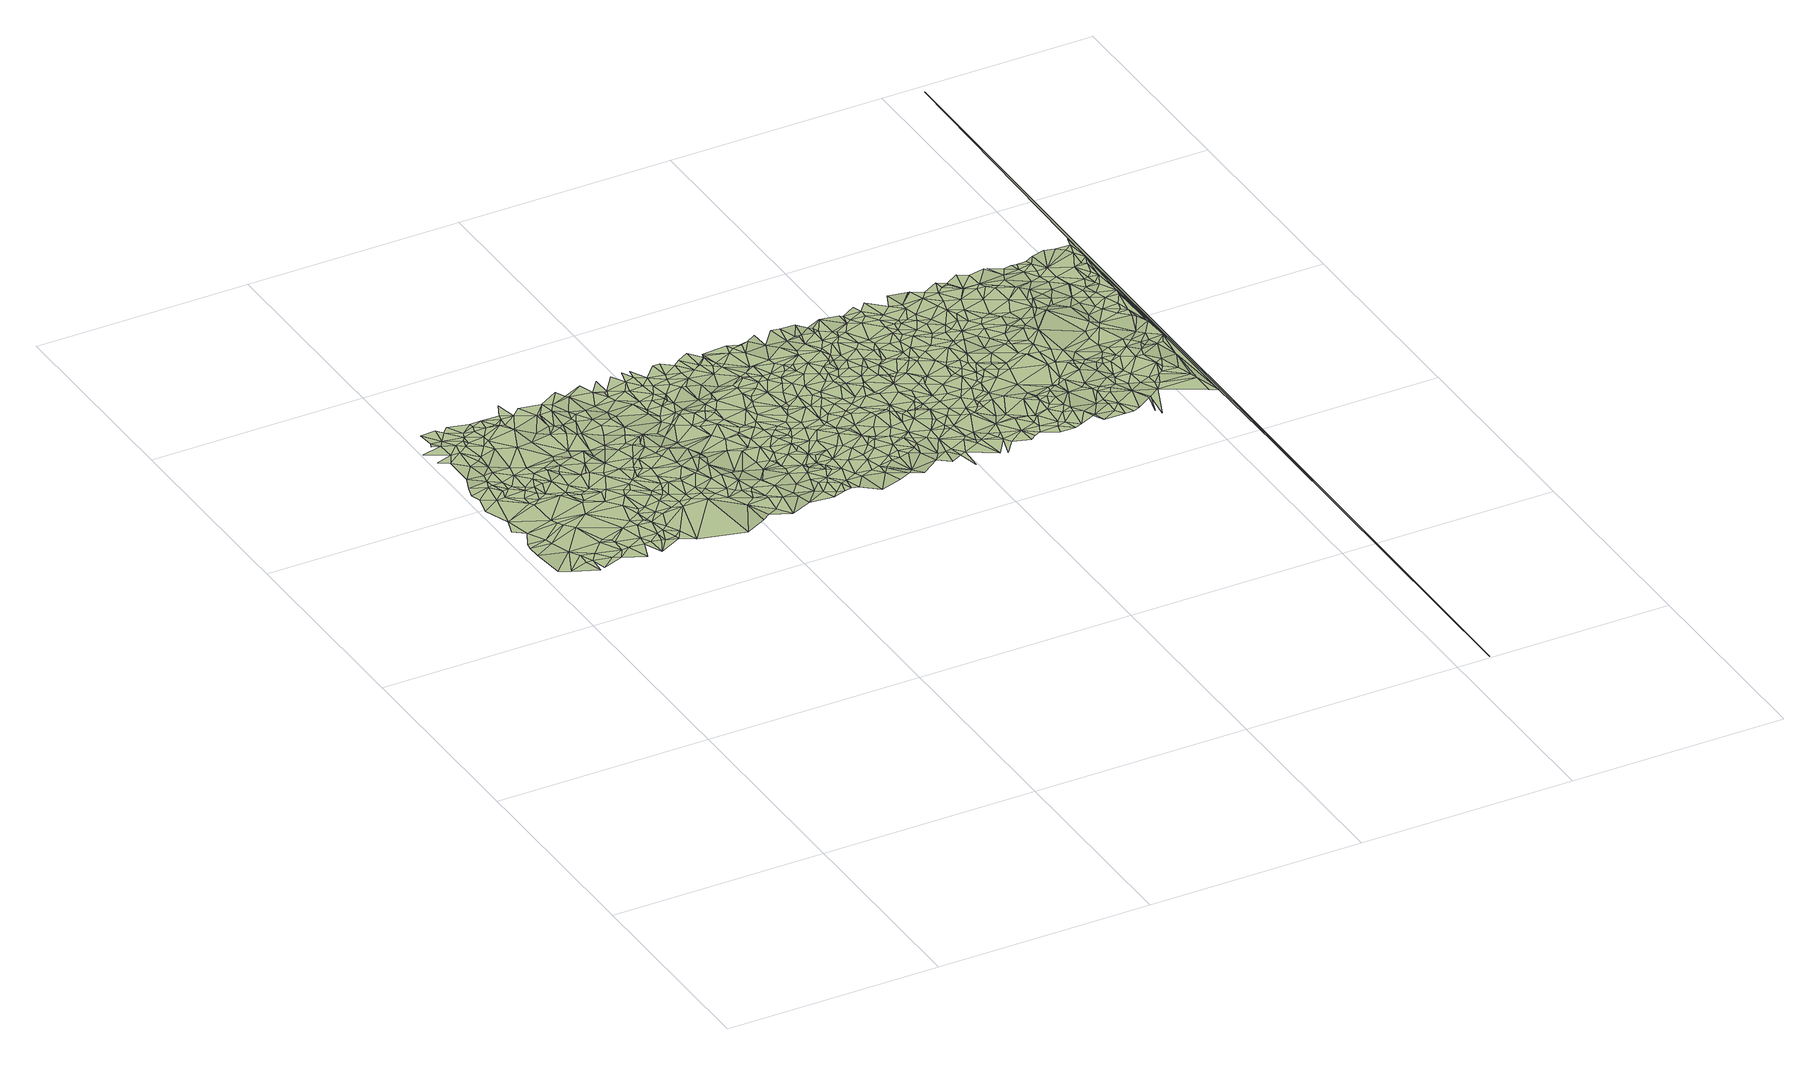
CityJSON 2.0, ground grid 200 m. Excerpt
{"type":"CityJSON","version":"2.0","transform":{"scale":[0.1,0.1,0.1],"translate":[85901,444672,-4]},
"CityObjects":{
"terrain1":{"type":"TINRelief","geometry":[{"type":"CompositeSurface","lod":"2","boundaries":[[[0,1,2]],[[3,2,1]],[[3,4,5]],[[5,6,7]],[[0,8,9]],[[3,1,4]],[[10,7,6]],[[5,4,6]],[[0,9,11]],[[10,12,13]],[[0,11,1]],[[8,14,9]],[[11,9,14]],[[15,16,12]],[[15,17,16]],[[1,11,18]],[[10,19,12]],[[10,6,20]],[[11,14,18]],[[4,21,6]],[[22,14,23]],[[1,24,4]],[[25,26,17]],[[22,18,14]],[[27,26,25]],[[1,18,28]],[[15,12,29]],[[25,17,15]],[[10,20,19]],[[22,23,30]],[[6,21,20]],[[31,12,19]],[[4,24,21]],[[29,12,31]],[[1,28,24]],[[27,32,33]],[[27,25,32]],[[15,34,35]],[[25,15,35]],[[22,36,18]],[[15,29,34]],[[28,18,36]],[[22,30,36]],[[25,35,37]],[[25,37,32]],[[32,38,33]],[[39,33,40]],[[34,41,35]],[[42,43,39]],[[34,29,44]],[[37,35,41]],[[33,38,40]],[[28,45,24]],[[32,37,46]],[[34,44,47]],[[34,47,41]],[[30,48,36]],[[49,50,42]],[[37,41,46]],[[28,36,51]],[[20,52,19]],[[28,53,45]],[[54,29,31]],[[21,52,20]],[[44,29,54]],[[28,51,53]],[[32,55,38]],[[30,56,48]],[[39,40,57]],[[24,52,21]],[[42,39,57]],[[32,46,55]],[[46,41,58]],[[51,36,48]],[[59,31,19]],[[49,60,61]],[[41,47,58]],[[38,62,40]],[[63,44,54]],[[63,47,44]],[[45,64,24]],[[38,55,62]],[[58,47,65]],[[49,66,60]],[[67,60,66]],[[57,40,68]],[[46,58,69]],[[49,42,70]],[[59,54,31]],[[68,40,62]],[[45,53,64]],[[46,69,55]],[[70,42,57]],[[56,71,48]],[[53,51,64]],[[63,54,72]],[[51,48,73]],[[69,58,65]],[[19,52,74]],[[75,65,47]],[[49,70,66]],[[75,47,63]],[[64,52,24]],[[59,19,74]],[[67,66,76]],[[57,68,77]],[[72,54,59]],[[75,63,72]],[[68,62,77]],[[55,78,62]],[[48,71,73]],[[79,70,57]],[[55,69,78]],[[79,57,77]],[[64,51,73]],[[80,65,75]],[[80,69,65]],[[70,81,66]],[[75,72,82]],[[66,83,76]],[[79,81,70]],[[84,85,71]],[[86,77,62]],[[66,87,83]],[[73,71,85]],[[72,59,88]],[[80,75,82]],[[81,87,66]],[[79,77,89]],[[86,62,78]],[[82,72,90]],[[79,91,81]],[[80,92,69]],[[93,78,69]],[[64,94,52]],[[72,88,90]],[[59,74,95]],[[59,95,88]],[[84,96,85]],[[79,89,91]],[[93,69,92]],[[81,91,87]],[[97,64,73]],[[80,82,90]],[[73,85,98]],[[89,77,86]],[[95,74,99]],[[52,100,74]],[[83,87,101]],[[102,83,101]],[[80,90,92]],[[84,103,96]],[[88,95,104]],[[104,95,99]],[[97,94,64]],[[85,96,98]],[[97,73,98]],[[105,87,91]],[[105,91,89]],[[94,106,52]],[[107,90,88]],[[99,74,100]],[[84,108,103]],[[88,104,109]],[[110,101,87]],[[98,96,103]],[[92,90,111]],[[93,92,112]],[[52,106,100]],[[113,78,93]],[[114,89,86]],[[107,88,109]],[[86,78,113]],[[102,101,115]],[[105,110,87]],[[114,105,89]],[[97,116,94]],[[104,99,117]],[[92,111,112]],[[107,118,90]],[[119,98,103]],[[97,98,120]],[[111,90,118]],[[110,121,101]],[[117,99,100]],[[108,122,103]],[[122,119,103]],[[97,120,116]],[[107,109,123]],[[114,86,113]],[[104,117,109]],[[94,116,124]],[[115,101,121]],[[120,98,119]],[[94,124,106]],[[93,112,125]],[[105,126,110]],[[127,111,118]],[[120,128,116]],[[123,109,117]],[[128,124,116]],[[112,111,129]],[[107,130,118]],[[110,126,121]],[[107,123,130]],[[108,131,122]],[[120,119,132]],[[122,131,119]],[[113,93,133]],[[127,129,111]],[[114,134,105]],[[117,100,135]],[[132,119,131]],[[106,124,136]],[[93,125,133]],[[100,106,137]],[[127,118,130]],[[138,115,121]],[[108,139,131]],[[123,117,135]],[[140,128,120]],[[112,129,125]],[[140,124,128]],[[138,121,126]],[[135,100,137]],[[105,134,126]],[[114,113,141]],[[127,130,129]],[[142,120,132]],[[143,136,124]],[[106,136,137]],[[140,143,124]],[[130,123,144]],[[140,120,142]],[[114,141,134]],[[138,126,145]],[[143,137,136]],[[123,135,146]],[[147,113,133]],[[134,145,126]],[[125,129,148]],[[129,130,149]],[[135,137,150]],[[123,146,144]],[[141,113,147]],[[130,144,151]],[[125,148,133]],[[152,132,131]],[[130,151,149]],[[139,152,131]],[[138,145,153]],[[148,129,149]],[[140,154,143]],[[155,150,137]],[[143,156,137]],[[152,142,132]],[[157,140,142]],[[151,144,149]],[[134,153,145]],[[158,135,150]],[[141,159,134]],[[147,133,160]],[[158,146,135]],[[159,153,134]],[[138,153,161]],[[148,160,133]],[[156,155,137]],[[162,144,146]],[[157,154,140]],[[154,156,143]],[[141,147,163]],[[158,150,155]],[[148,149,164]],[[141,165,159]],[[166,149,144]],[[152,157,142]],[[159,165,153]],[[166,144,162]],[[148,164,160]],[[147,160,167]],[[147,167,163]],[[158,155,168]],[[168,155,156]],[[164,149,169]],[[161,153,165]],[[158,170,146]],[[171,162,146]],[[169,149,166]],[[172,156,154]],[[157,173,154]],[[171,146,170]],[[158,168,170]],[[172,168,156]],[[174,164,169]],[[161,165,175]],[[139,176,152]],[[152,173,157]],[[141,163,177]],[[171,166,162]],[[178,160,164]],[[179,172,154]],[[174,169,166]],[[179,154,173]],[[141,177,165]],[[178,164,174]],[[180,176,139]],[[172,181,168]],[[182,167,160]],[[163,167,183]],[[170,168,184]],[[179,181,172]],[[185,171,170]],[[152,186,173]],[[185,170,187]],[[181,184,168]],[[188,160,178]],[[187,170,184]],[[163,183,177]],[[189,174,166]],[[188,182,160]],[[179,173,190]],[[191,183,167]],[[178,174,189]],[[192,165,177]],[[193,167,182]],[[191,167,193]],[[194,171,185]],[[179,195,181]],[[196,166,171]],[[173,186,190]],[[197,185,187]],[[176,186,152]],[[187,184,198]],[[181,195,184]],[[179,190,195]],[[191,199,183]],[[183,199,177]],[[194,196,171]],[[194,185,197]],[[200,189,166]],[[201,193,182]],[[202,178,189]],[[188,178,203]],[[197,187,204]],[[191,193,201]],[[187,198,204]],[[203,178,202]],[[201,182,188]],[[198,184,195]],[[200,166,196]],[[192,177,205]],[[206,190,186]],[[207,199,191]],[[208,194,197]],[[199,205,177]],[[190,209,195]],[[207,191,201]],[[176,206,186]],[[202,189,200]],[[208,196,194]],[[198,195,210]],[[208,197,204]],[[201,188,211]],[[212,190,206]],[[211,188,203]],[[212,209,190]],[[180,213,176]],[[207,205,199]],[[209,210,195]],[[203,202,214]],[[215,207,201]],[[215,201,211]],[[202,200,216]],[[217,206,176]],[[218,213,180]],[[219,204,198]],[[212,206,220]],[[200,196,221]],[[219,198,210]],[[217,220,206]],[[207,222,205]],[[223,211,203]],[[224,208,204]],[[208,225,196]],[[226,203,214]],[[227,217,176]],[[202,228,214]],[[215,229,207]],[[230,215,211]],[[200,221,216]],[[212,231,209]],[[202,216,228]],[[207,229,222]],[[231,210,209]],[[223,203,226]],[[227,176,213]],[[221,196,225]],[[230,229,215]],[[230,211,223]],[[232,212,220]],[[224,204,233]],[[208,234,225]],[[233,204,219]],[[224,234,208]],[[217,235,220]],[[236,205,222]],[[218,237,213]],[[227,235,217]],[[219,210,231]],[[232,231,212]],[[238,229,230]],[[221,225,239]],[[226,214,240]],[[216,221,241]],[[238,230,223]],[[229,242,222]],[[232,220,235]],[[214,228,240]],[[216,241,228]],[[227,213,243]],[[241,221,239]],[[223,226,244]],[[227,245,235]],[[246,213,237]],[[219,231,247]],[[248,225,234]],[[249,236,222]],[[227,250,245]],[[238,242,229]],[[251,239,225]],[[232,247,231]],[[252,234,224]],[[227,243,250]],[[249,222,242]],[[252,224,233]],[[226,240,244]],[[251,241,239]],[[253,233,219]],[[251,228,241]],[[251,225,248]],[[252,248,234]],[[238,223,254]],[[251,240,228]],[[253,219,247]],[[232,235,255]],[[246,237,256]],[[213,257,243]],[[246,257,213]],[[223,244,254]],[[232,258,247]],[[245,259,235]],[[238,260,242]],[[261,250,243]],[[245,250,259]],[[255,235,259]],[[244,240,262]],[[232,255,258]],[[263,252,233]],[[238,254,260]],[[253,247,264]],[[263,233,253]],[[261,243,265]],[[264,247,258]],[[261,266,250]],[[254,244,262]],[[266,259,250]],[[267,248,252]],[[268,251,248]],[[243,257,265]],[[249,242,269]],[[246,256,270]],[[261,265,266]],[[255,259,271]],[[255,271,258]],[[246,270,257]],[[272,252,263]],[[260,273,242]],[[268,248,267]],[[272,267,252]],[[251,274,240]],[[253,264,275]],[[268,276,251]],[[264,258,277]],[[263,253,275]],[[265,257,270]],[[262,240,278]],[[266,279,259]],[[258,271,280]],[[281,260,254]],[[275,264,277]],[[242,273,269]],[[266,265,282]],[[271,259,283]],[[276,274,251]],[[284,254,262]],[[263,275,285]],[[275,277,285]],[[286,270,256]],[[282,265,270]],[[287,273,260]],[[259,279,283]],[[271,283,280]],[[281,287,260]],[[266,282,279]],[[274,278,240]],[[277,258,288]],[[289,286,256]],[[288,258,280]],[[290,276,268]],[[268,267,291]],[[281,254,284]],[[284,262,278]],[[272,263,292]],[[285,277,288]],[[272,292,267]],[[293,282,270]],[[282,294,279]],[[287,295,273]],[[293,270,286]],[[263,285,292]],[[290,274,276]],[[296,273,295]],[[290,268,291]],[[287,296,295]],[[297,283,279]],[[297,279,294]],[[298,280,283]],[[299,273,296]],[[300,287,281]],[[274,301,278]],[[302,291,267]],[[284,278,303]],[[281,284,304]],[[305,282,293]],[[300,296,287]],[[303,278,301]],[[306,294,282]],[[288,280,298]],[[289,307,286]],[[307,293,286]],[[297,308,283]],[[302,267,292]],[[309,285,288]],[[284,303,304]],[[300,281,304]],[[290,310,274]],[[298,283,308]],[[306,297,294]],[[309,292,285]],[[274,310,301]],[[290,291,311]],[[305,306,282]],[[303,301,312]],[[305,293,307]],[[304,303,313]],[[289,314,307]],[[300,315,296]],[[300,304,316]],[[317,314,289]],[[302,311,291]],[[290,311,310]],[[303,312,313]],[[312,301,310]],[[297,318,308]],[[319,296,315]],[[320,288,298]],[[302,292,321]],[[306,322,297]],[[320,309,288]],[[300,316,315]],[[316,304,323]],[[324,305,307]],[[322,325,297]],[[326,318,297]],[[304,313,323]],[[326,297,325]],[[327,298,308]],[[302,321,328]],[[329,307,314]],[[330,306,305]],[[302,331,311]],[[332,321,292]],[[327,308,318]],[[333,313,312]],[[332,292,309]],[[311,334,310]],[[335,314,317]],[[312,310,336]],[[324,307,329]],[[316,337,315]],[[324,330,305]],[[338,318,326]],[[327,320,298]],[[338,326,325]],[[316,323,337]],[[302,328,331]],[[323,313,333]],[[333,312,339]],[[340,309,320]],[[339,312,336]],[[336,310,334]],[[311,331,334]],[[306,341,322]],[[332,328,321]],[[342,329,314]],[[335,342,314]],[[343,335,317]],[[338,344,318]],[[322,341,325]],[[332,309,345]],[[345,309,340]],[[330,341,306]],[[337,346,315]],[[327,318,344]],[[338,325,347]],[[315,346,348]],[[323,333,349]],[[350,324,329]],[[333,339,349]],[[339,336,349]],[[351,320,327]],[[340,320,351]],[[323,352,337]],[[331,353,334]],[[350,330,324]],[[323,349,352]],[[354,331,328]],[[350,329,342]],[[338,347,344]],[[341,347,325]],[[335,355,342]],[[356,328,332]],[[343,355,335]],[[345,340,351]],[[327,344,357]],[[354,353,331]],[[337,358,346]],[[359,336,334]],[[360,341,330]],[[352,358,337]],[[332,345,361]],[[362,354,328]],[[363,334,353]],[[350,342,355]],[[362,328,356]],[[356,332,361]],[[364,346,358]],[[343,365,355]],[[366,349,336]],[[360,367,341]],[[368,330,350]],[[368,360,330]],[[352,349,369]],[[370,351,327]],[[370,327,357]],[[354,363,353]],[[371,345,351]],[[350,355,372]],[[359,334,363]],[[360,373,367]],[[374,357,344]],[[365,372,355]],[[362,375,354]],[[371,361,345]],[[374,344,347]],[[356,361,376]],[[352,377,358]],[[362,356,375]],[[378,341,367]],[[378,347,341]],[[366,336,359]],[[375,363,354]],[[365,379,372]],[[368,380,360]],[[380,373,360]],[[366,369,349]],[[368,350,381]],[[352,369,377]],[[371,376,361]],[[382,351,370]],[[383,350,372]],[[371,351,382]],[[378,367,373]],[[384,370,357]],[[378,385,347]],[[381,350,383]],[[385,374,347]],[[384,357,374]],[[368,386,380]],[[380,386,373]],[[368,381,386]],[[377,387,358]],[[388,363,375]],[[389,375,356]],[[389,356,376]],[[379,390,372]],[[359,363,391]],[[358,387,392]],[[371,393,376]],[[366,359,394]],[[378,373,395]],[[381,383,386]],[[378,396,385]],[[396,374,385]],[[386,397,373]],[[383,372,398]],[[388,391,363]],[[371,382,393]],[[373,399,395]],[[400,382,370]],[[401,377,369]],[[398,372,390]],[[401,369,366]],[[402,370,384]],[[379,403,390]],[[404,359,391]],[[384,374,405]],[[389,388,375]],[[397,399,373]],[[383,397,386]],[[389,376,393]],[[406,394,359]],[[401,366,394]],[[400,370,402]],[[407,387,377]],[[402,384,405]],[[404,391,388]],[[378,395,408]],[[378,409,396]],[[410,393,382]],[[406,359,404]],[[396,409,374]],[[410,382,400]],[[411,392,387]],[[395,399,408]],[[401,407,377]],[[405,374,409]],[[383,398,412]],[[401,394,406]],[[383,412,397]],[[413,389,393]],[[397,408,399]],[[398,390,414]],[[400,402,415]],[[411,387,416]],[[402,405,415]],[[378,408,417]],[[378,417,409]],[[407,416,387]],[[410,400,415]],[[403,418,390]],[[419,393,410]],[[413,393,419]],[[420,388,389]],[[404,388,421]],[[406,404,422]],[[423,389,413]],[[397,424,408]],[[425,405,409]],[[398,426,412]],[[427,407,401]],[[415,405,425]],[[418,414,390]],[[419,410,415]],[[398,414,426]],[[428,389,423]],[[429,418,403]],[[397,412,430]],[[427,416,407]],[[431,401,406]],[[408,424,417]],[[420,421,388]],[[432,422,404]],[[428,420,389]],[[397,433,424]],[[417,434,409]],[[413,419,435]],[[431,406,422]],[[423,413,436]],[[432,404,421]],[[431,427,401]],[[419,415,437]],[[427,438,416]],[[397,430,433]],[[425,409,434]],[[439,414,418]],[[415,425,437]],[[426,440,412]],[[426,414,439]],[[440,430,412]],[[413,435,436]],[[428,441,420]],[[428,423,436]],[[419,437,435]],[[439,418,442]],[[427,443,438]],[[417,424,444]],[[429,445,418]],[[417,444,434]],[[431,446,427]],[[439,442,447]],[[427,446,443]],[[445,442,418]],[[433,444,424]],[[428,448,441]],[[441,449,420]],[[432,450,422]],[[420,449,421]],[[438,443,451]],[[425,434,452]],[[431,422,450]],[[426,439,453]],[[436,435,454]],[[437,425,455]],[[428,436,448]],[[439,447,456]],[[426,457,440]],[[432,421,458]],[[431,459,446]],[[460,447,442]],[[440,461,430]],[[446,462,443]],[[435,437,463]],[[441,448,449]],[[436,454,464]],[[425,452,455]],[[465,433,430]],[[460,442,445]],[[466,434,444]],[[439,456,453]],[[462,451,443]],[[435,463,454]],[[467,459,431]],[[452,434,466]],[[460,456,447]],[[459,462,446]],[[436,464,468]],[[432,458,450]],[[426,453,457]],[[421,449,469]],[[436,468,448]],[[467,431,450]],[[440,457,461]],[[465,444,433]],[[458,421,469]],[[437,455,463]],[[454,463,464]],[[465,430,461]],[[470,462,459]],[[460,445,471]],[[467,470,459]],[[472,452,466]],[[448,469,449]],[[472,455,452]],[[473,466,444]],[[470,474,462]],[[460,475,456]],[[448,468,476]],[[453,456,475]],[[450,458,477]],[[478,462,474]],[[467,479,470]],[[480,468,464]],[[467,450,481]],[[465,473,444]],[[458,469,477]],[[457,482,461]],[[450,477,481]],[[473,483,466]],[[484,455,472]],[[480,464,463]],[[448,485,469]],[[486,463,455]],[[457,453,487]],[[465,461,488]],[[476,468,480]],[[489,453,475]],[[472,466,490]],[[461,482,488]],[[465,483,473]],[[460,491,475]],[[467,492,479]],[[466,483,493]],[[448,476,494]],[[470,495,474]],[[477,469,496]],[[478,474,495]],[[497,486,455]],[[467,481,492]],[[470,479,495]],[[481,477,496]],[[457,487,482]],[[497,455,484]],[[460,471,498]],[[448,494,485]],[[480,463,486]],[[489,487,453]],[[465,493,483]],[[484,472,490]],[[496,469,485]],[[465,488,499]],[[490,466,493]],[[489,475,491]],[[499,488,482]],[[460,500,491]],[[481,496,501]],[[479,492,495]],[[476,480,502]],[[481,501,492]],[[503,480,486]],[[465,499,504]],[[465,504,493]],[[505,496,485]],[[476,502,494]],[[460,498,500]],[[499,482,506]],[[478,495,507]],[[487,506,482]],[[497,508,486]],[[494,509,485]],[[497,484,510]],[[489,511,487]],[[489,491,511]],[[484,490,512]],[[501,496,505]],[[505,485,509]],[[490,493,513]],[[503,486,508]],[[514,480,503]],[[484,512,510]],[[514,502,480]],[[502,509,494]],[[511,491,500]],[[487,515,506]],[[497,510,508]],[[495,492,516]],[[490,513,512]],[[487,511,517]],[[499,506,518]],[[487,517,515]],[[499,518,504]],[[519,492,501]],[[507,495,520]],[[521,501,505]],[[504,522,493]],[[523,505,509]],[[495,516,520]],[[513,493,524]],[[503,508,525]],[[511,500,526]],[[514,503,525]],[[500,498,527]],[[519,516,492]],[[511,526,517]],[[502,528,509]],[[512,513,529]],[[508,510,530]],[[500,527,526]],[[510,512,531]],[[506,515,532]],[[507,520,533]],[[519,501,521]],[[524,493,522]],[[514,528,502]],[[525,508,530]],[[534,505,523]],[[516,535,520]],[[517,526,536]],[[521,505,534]],[[517,532,515]],[[523,509,537]],[[518,506,532]],[[518,522,504]],[[538,539,498]],[[527,498,539]],[[530,510,531]],[[531,512,529]],[[533,520,535]],[[513,524,529]],[[517,536,532]],[[537,509,528]],[[514,525,540]],[[526,527,541]],[[526,541,536]],[[516,542,535]],[[534,523,543]],[[523,537,543]],[[544,539,538]],[[541,532,536]],[[542,533,535]],[[525,530,545]],[[519,546,516]],[[518,532,547]],[[514,548,528]],[[530,531,549]],[[550,527,539]],[[518,551,522]],[[534,543,552]],[[514,540,548]],[[543,537,552]],[[529,524,553]],[[516,546,542]],[[550,541,527]],[[524,522,553]],[[554,531,529]],[[540,525,555]],[[544,556,539]],[[519,521,557]],[[525,545,555]],[[518,547,551]],[[545,530,549]],[[521,534,557]],[[550,539,556]],[[558,537,528]],[[559,532,541]],[[549,531,554]],[[560,561,544]],[[544,561,556]],[[553,522,551]],[[558,552,537]],[[562,547,532]],[[534,552,557]],[[519,563,546]],[[529,553,564]],[[558,528,548]],[[550,559,541]],[[554,529,564]],[[559,562,532]],[[542,546,565]],[[547,566,551]],[[519,557,563]],[[545,549,567]],[[540,555,568]],[[540,568,548]],[[547,569,566]],[[555,545,567]],[[570,550,556]],[[562,569,547]],[[570,556,561]],[[564,553,551]],[[557,552,558]],[[564,551,566]],[[549,554,571]],[[555,567,572]],[[555,572,568]],[[558,548,573]],[[567,549,571]],[[548,568,573]],[[550,574,559]],[[575,566,569]],[[564,566,575]],[[562,575,569]],[[554,564,576]],[[563,577,546]],[[578,563,557]],[[559,579,562]],[[580,574,550]],[[554,581,571]],[[572,582,568]],[[570,561,583]],[[554,576,581]],[[584,550,570]],[[568,582,573]],[[584,580,550]],[[562,585,575]],[[559,574,586]],[[567,571,587]],[[588,583,561]],[[558,573,589]],[[572,567,590]],[[578,577,563]],[[557,558,591]],[[559,592,579]],[[546,577,593]],[[559,586,592]],[[582,594,573]],[[595,564,575]],[[596,571,581]],[[567,587,590]],[[585,597,575]],[[578,557,591]],[[572,598,582]],[[580,586,574]],[[576,564,599]],[[596,587,571]],[[589,573,594]],[[600,570,583]],[[601,585,562]],[[601,562,579]],[[584,570,600]],[[558,589,591]],[[572,590,598]],[[595,575,597]],[[578,602,577]],[[582,603,594]],[[585,604,597]],[[605,586,580]],[[584,605,580]],[[590,587,596]],[[600,583,606]],[[588,606,583]],[[599,564,595]],[[607,581,576]],[[589,594,603]],[[592,601,579]],[[578,591,602]],[[584,600,608]],[[596,581,607]],[[601,604,585]],[[593,577,609]],[[610,592,586]],[[584,608,605]],[[611,597,604]],[[608,600,606]],[[605,610,586]],[[582,612,603]],[[582,598,612]],[[595,597,611]],[[589,603,613]],[[602,614,577]],[[577,615,609]],[[591,589,613]],[[610,601,592]],[[607,576,599]],[[614,615,577]],[[616,590,596]],[[601,611,604]],[[588,617,606]],[[602,591,618]],[[590,619,598]],[[608,606,620]],[[591,613,618]],[[621,599,595]],[[622,613,603]],[[621,595,611]],[[602,623,614]],[[616,596,607]],[[622,603,612]],[[619,612,598]],[[614,623,615]],[[605,624,610]],[[620,606,625]],[[602,618,626]],[[627,619,590]],[[627,590,616]],[[628,599,621]],[[610,629,601]],[[605,608,630]],[[601,631,611]],[[617,625,606]],[[628,607,599]],[[609,615,632]],[[633,618,613]],[[602,634,623]],[[635,617,636]],[[633,613,622]],[[637,621,611]],[[615,623,632]],[[602,626,634]],[[629,631,601]],[[605,630,624]],[[610,624,629]],[[616,607,638]],[[619,639,612]],[[640,608,620]],[[626,618,633]],[[628,621,637]],[[641,620,625]],[[637,611,631]],[[627,639,619]],[[642,622,612]],[[616,638,643]],[[644,638,607]],[[641,625,617]],[[627,616,645]],[[646,607,628]],[[623,647,632]],[[648,633,622]],[[623,634,647]],[[645,616,643]],[[643,638,644]],[[640,630,608]],[[642,612,639]],[[627,645,639]],[[640,620,641]],[[629,624,649]],[[646,628,637]],[[650,644,607]],[[648,622,642]],[[626,651,634]],[[652,643,644]],[[635,653,617]],[[649,624,630]],[[654,626,633]],[[652,645,643]],[[650,607,646]],[[634,655,647]],[[653,641,617]],[[656,631,629]],[[651,655,634]],[[637,631,657]],[[654,633,648]],[[658,651,626]],[[659,639,645]],[[652,644,650]],[[646,637,660]],[[640,661,630]],[[661,649,630]],[[656,629,649]],[[654,658,626]],[[640,641,653]],[[662,653,635]],[[642,639,663]],[[648,642,664]],[[656,657,631]],[[665,647,655]],[[659,663,639]],[[666,659,645]],[[667,645,652]],[[654,648,664]],[[651,665,655]],[[668,649,661]],[[637,669,660]],[[640,670,661]],[[671,646,660]],[[650,646,671]],[[637,657,669]],[[658,665,651]],[[664,642,663]],[[667,666,645]],[[654,672,658]],[[668,661,673]],[[652,650,674]],[[670,673,661]],[[662,675,653]],[[671,660,676]],[[677,656,649]],[[668,677,649]],[[650,671,676]],[[654,664,678]],[[654,678,672]],[[679,640,653]],[[666,680,659]],[[681,670,640]],[[659,680,663]],[[676,660,669]],[[667,652,674]],[[656,682,657]],[[683,681,640]],[[683,640,679]],[[684,664,663]],[[675,685,653]],[[686,668,673]],[[669,657,682]],[[687,658,672]],[[686,677,668]],[[688,678,664]],[[689,650,676]],[[687,665,658]],[[684,663,680]],[[688,664,684]],[[687,672,678]],[[667,690,666]],[[666,690,680]],[[674,650,689]],[[670,691,673]],[[685,692,653]],[[677,693,656]],[[679,653,694]],[[681,691,670]],[[695,676,669]],[[691,686,673]],[[656,693,682]],[[667,674,696]],[[653,692,694]],[[684,680,697]],[[686,698,677]],[[667,696,690]],[[683,699,681]],[[687,700,665]],[[683,679,699]],[[701,678,688]],[[702,669,682]],[[680,690,697]],[[674,689,696]],[[701,687,678]],[[703,693,677]],[[679,694,699]],[[691,698,686]],[[704,689,676]],[[702,695,669]],[[703,677,698]],[[705,676,695]],[[706,696,689]],[[685,707,692]],[[688,684,708]],[[702,682,693]],[[687,709,700]],[[681,710,691]],[[687,711,709]],[[712,694,692]],[[713,707,685]],[[714,690,696]],[[704,676,705]],[[684,697,708]],[[701,711,687]],[[690,715,697]],[[699,694,712]],[[706,714,696]],[[706,689,704]],[[681,699,716]],[[703,717,693]],[[701,688,718]],[[719,695,702]],[[691,710,698]],[[714,715,690]],[[702,693,720]],[[719,705,695]],[[721,699,712]],[[703,698,717]],[[712,692,722]],[[707,722,692]],[[681,716,710]],[[720,693,717]],[[718,688,708]],[[708,697,715]],[[711,723,709]],[[724,714,706]],[[724,706,704]],[[701,725,711]],[[721,716,699]],[[726,719,702]],[[713,727,707]],[[726,705,719]],[[704,705,728]],[[721,712,729]],[[702,720,730]],[[711,725,723]],[[707,731,722]],[[714,732,715]],[[709,723,733]],[[734,708,715]],[[720,717,735]],[[736,717,698]],[[726,702,730]],[[701,718,737]],[[729,712,722]],[[701,737,725]],[[707,727,731]],[[724,738,714]],[[698,710,739]],[[728,705,740]],[[726,740,705]],[[734,715,732]],[[741,718,708]],[[730,720,735]],[[741,708,734]],[[721,742,716]],[[743,704,728]],[[743,724,704]],[[738,732,714]],[[721,729,742]],[[736,735,717]],[[710,716,744]],[[745,722,731]],[[727,746,731]],[[726,730,747]],[[748,718,741]],[[748,737,718]],[[736,698,739]],[[729,722,745]],[[749,723,725]],[[726,747,740]],[[749,725,737]],[[730,735,750]],[[743,728,740]],[[743,738,724]],[[751,741,734]],[[710,744,739]],[[751,734,732]],[[742,752,716]],[[750,735,736]],[[748,741,753]],[[716,752,744]],[[729,754,742]],[[747,730,755]],[[756,737,748]],[[731,746,757]],[[749,758,723]],[[730,750,755]],[[738,759,732]],[[745,731,757]],[[756,749,737]],[[751,753,741]],[[747,760,740]],[[742,761,752]],[[729,745,762]],[[729,762,754]],[[756,748,753]],[[744,752,761]],[[754,763,742]],[[743,740,760]],[[750,736,764]],[[747,755,760]],[[751,732,765]],[[759,765,732]],[[742,763,761]],[[743,766,738]],[[755,750,767]],[[738,766,759]],[[768,756,753]],[[745,757,769]],[[749,770,758]],[[746,771,757]],[[736,739,772]],[[745,769,762]],[[767,750,764]],[[754,773,763]],[[774,753,751]],[[754,762,773]],[[744,761,775]],[[744,775,739]],[[743,760,776]],[[736,772,764]],[[777,771,746]],[[755,767,778]],[[763,779,761]],[[780,749,756]],[[768,753,774]],[[743,776,766]],[[769,757,771]],[[751,765,781]],[[759,782,765]],[[755,783,760]],[[774,751,781]],[[768,780,756]],[[763,773,779]],[[780,770,749]],[[761,779,775]],[[759,766,782]],[[755,778,783]],[[767,764,784]],[[785,776,760]],[[777,786,771]],[[778,767,784]],[[787,762,769]],[[784,764,772]],[[739,775,788]],[[768,774,789]],[[777,790,786]],[[785,766,776]],[[787,773,762]],[[768,789,780]],[[781,765,791]],[[792,769,771]],[[787,779,773]],[[791,765,782]],[[785,760,793]],[[778,784,783]],[[774,781,794]],[[793,760,783]],[[780,795,770]],[[775,779,796]],[[792,771,786]],[[789,774,794]],[[797,770,795]],[[766,798,782]],[[772,739,799]],[[800,786,790]],[[785,798,766]],[[787,769,792]],[[787,796,779]],[[788,775,796]],[[781,791,794]],[[739,788,799]],[[791,782,801]],[[801,782,798]],[[802,788,796]],[[787,802,796]],[[784,772,803]],[[785,793,804]],[[805,792,786]],[[783,784,806]],[[800,805,786]],[[807,800,790]],[[785,804,798]],[[789,808,780]],[[809,788,802]],[[780,808,795]],[[789,794,810]],[[793,783,811]],[[797,795,812]],[[787,813,802]],[[791,801,814]],[[814,801,798]],[[794,791,815]],[[804,793,816]],[[817,787,792]],[[809,802,813]],[[784,803,806]],[[772,799,803]],[[787,818,813]],[[783,806,811]],[[809,799,788]],[[819,792,805]],[[793,811,816]],[[789,810,808]],[[795,820,812]],[[817,818,787]],[[791,814,815]],[[795,808,820]],[[804,821,798]],[[807,822,800]],[[800,822,805]],[[823,792,819]],[[810,794,815]],[[814,798,824]],[[819,805,822]],[[823,817,792]],[[804,816,821]],[[807,825,822]],[[818,826,813]],[[798,827,824]],[[806,828,811]],[[806,803,829]],[[816,811,830]],[[798,821,827]],[[817,826,818]],[[815,814,831]],[[832,809,813]],[[833,819,822]],[[829,803,799]],[[831,814,824]],[[833,823,819]],[[809,834,799]],[[830,811,828]],[[825,835,822]],[[823,836,817]],[[820,808,837]],[[838,816,830]],[[836,826,817]],[[838,821,816]],[[832,813,826]],[[810,839,808]],[[810,815,839]],[[829,799,840]],[[841,806,829]],[[841,828,806]],[[842,834,809]],[[815,831,843]],[[831,824,843]],[[840,799,834]],[[823,844,836]],[[833,844,823]],[[830,828,845]],[[832,842,809]],[[824,827,846]],[[808,847,837]],[[839,847,808]],[[841,829,840]],[[833,822,848]],[[835,848,822]],[[824,846,843]],[[836,849,826]],[[850,827,821]],[[839,815,851]],[[841,845,828]],[[838,850,821]],[[815,843,851]],[[836,844,852]],[[853,840,834]],[[854,838,830]],[[832,826,855]],[[833,848,844]],[[856,834,842]],[[854,830,845]],[[853,841,840]],[[849,855,826]],[[839,851,847]],[[836,852,849]],[[832,857,842]],[[858,846,827]],[[837,847,859]],[[843,846,860]],[[844,848,852]],[[861,850,838]],[[835,862,848]],[[857,856,842]],[[853,834,863]],[[832,864,857]],[[850,858,827]],[[863,834,856]],[[861,838,854]],[[832,855,864]],[[857,864,856]],[[865,845,841]],[[860,846,858]],[[847,866,859]],[[867,868,862]],[[852,869,849]],[[865,841,853]],[[852,848,870]],[[851,843,871]],[[871,843,860]],[[847,851,872]],[[849,873,855]],[[865,854,845]],[[848,862,868]],[[852,870,869]],[[856,864,874]],[[847,872,866]],[[849,869,873]],[[865,853,863]],[[855,875,864]],[[863,856,876]],[[877,850,861]],[[878,861,854]],[[879,859,866]],[[880,881,868]],[[876,856,874]],[[864,875,874]],[[877,858,850]],[[848,882,870]],[[883,860,858]],[[879,866,884]],[[855,873,885]],[[848,868,881]],[[878,854,865]],[[872,884,866]],[[855,885,875]],[[878,877,861]],[[886,872,851]],[[869,870,887]],[[869,888,873]],[[872,879,884]],[[848,881,882]],[[889,851,871]],[[886,851,889]],[[877,883,858]],[[875,890,874]],[[882,887,870]],[[885,873,891]],[[869,887,888]],[[892,871,860]],[[885,890,875]],[[892,860,883]],[[876,874,893]],[[873,888,891]],[[878,865,894]],[[895,879,872]],[[863,876,896]],[[878,894,877]],[[885,891,890]],[[865,863,897]],[[874,890,893]],[[882,881,898]],[[886,899,872]],[[900,887,882]],[[900,882,898]],[[886,889,899]],[[901,889,871]],[[877,902,883]],[[898,881,903]],[[891,888,904]],[[876,893,905]],[[891,906,890]],[[895,872,907]],[[865,908,894]],[[899,907,872]],[[909,871,892]],[[877,894,902]],[[906,893,890]],[[909,901,871]],[[863,896,897]],[[887,910,888]],[[876,905,896]],[[892,883,902]],[[901,899,889]],[[891,904,906]],[[900,898,911]],[[911,898,903]],[[865,897,908]],[[910,904,888]],[[900,912,887]],[[906,913,893]],[[905,893,913]],[[914,899,901]],[[894,915,902]],[[903,881,916]],[[894,908,915]],[[909,914,901]],[[892,902,917]],[[887,912,910]],[[900,911,912]],[[909,892,918]],[[904,919,906]],[[920,907,899]],[[919,913,906]],[[911,903,921]],[[914,922,899]],[[923,892,917]],[[924,902,915]],[[925,896,905]],[[909,918,914]],[[910,919,904]],[[917,902,924]],[[908,926,915]],[[927,916,881]],[[911,928,912]],[[929,905,913]],[[918,892,923]],[[925,897,896]],[[908,897,930]],[[924,915,926]],[[911,921,928]],[[922,931,899]],[[920,899,931]],[[928,932,912]],[[914,918,922]],[[903,916,921]],[[910,912,933]],[[929,913,919]],[[917,924,934]],[[925,905,929]],[[910,935,919]],[[928,936,932]],[[910,933,935]],[[925,930,897]],[[923,917,934]],[[908,937,926]],[[908,930,937]],[[932,938,912]],[[924,926,939]],[[933,912,938]],[[928,921,936]],[[926,940,939]],[[932,936,938]],[[924,941,934]],[[937,940,926]],[[924,939,941]],[[942,916,927]],[[929,919,943]],[[925,944,930]],[[918,945,922]],[[918,923,945]],[[919,935,946]],[[919,946,943]],[[923,934,945]],[[947,930,944]],[[937,930,947]],[[948,931,949]],[[933,950,935]],[[933,938,950]],[[922,951,931]],[[952,946,935]],[[925,929,953]],[[954,939,940]],[[936,955,938]],[[956,934,941]],[[936,921,955]],[[921,916,955]],[[942,955,916]],[[937,954,940]],[[925,953,944]],[[956,941,939]],[[929,943,953]],[[922,945,951]],[[952,935,950]],[[957,942,958]],[[949,931,959]],[[937,947,960]],[[945,934,961]],[[947,944,962]],[[952,963,946]],[[964,943,946]],[[938,955,950]],[[961,934,956]],[[956,939,954]],[[931,951,959]],[[937,960,954]],[[952,950,963]],[[949,959,965]],[[953,943,964]],[[947,966,960]],[[964,946,963]],[[942,967,955]],[[968,951,945]],[[947,962,966]],[[968,945,961]],[[962,944,969]],[[970,965,959]],[[944,953,971]],[[955,972,950]],[[960,973,954]],[[956,954,974]],[[968,975,951]],[[944,971,969]],[[951,976,959]],[[960,966,973]],[[950,967,963]],[[961,956,974]],[[964,963,967]],[[976,970,959]],[[955,967,972]],[[950,972,967]],[[968,961,977]],[[975,976,951]],[[953,964,978]],[[954,973,979]],[[974,954,980]],[[980,954,979]],[[966,962,981]],[[977,961,974]],[[962,969,982]],[[968,983,975]],[[984,970,976]],[[966,981,973]],[[971,953,985]],[[978,964,967]],[[968,977,983]],[[957,986,987]],[[985,953,978]],[[977,974,980]],[[975,983,976]],[[962,982,988]],[[989,979,973]],[[969,990,982]],[[962,988,981]],[[969,971,990]],[[980,979,991]],[[984,976,992]],[[981,989,973]],[[957,967,942]],[[971,985,990]],[[989,991,979]],[[983,992,976]],[[977,980,993]],[[988,982,990]],[[985,978,990]],[[993,980,991]],[[994,978,967]],[[977,995,983]],[[996,990,978]],[[989,997,991]],[[996,988,990]],[[981,988,996]],[[981,994,989]],[[983,998,992]],[[977,993,995]],[[993,991,999]],[[999,991,997]],[[989,994,997]],[[996,978,994]],[[981,996,994]],[[993,999,1000]],[[995,993,1000]],[[983,1001,998]],[[957,994,967]],[[999,997,1002]],[[983,995,1003]],[[1000,999,1002]],[[995,1000,1004]],[[1002,997,994]],[[983,1005,1001]],[[1000,1002,1004]],[[983,1003,1005]],[[995,1004,1006]],[[995,1006,1007]],[[1006,1004,1002]],[[995,1007,1003]],[[957,1002,994]],[[1006,1002,957]],[[1007,1006,957]],[[1007,957,1003]],[[1001,1005,1008]],[[1008,1005,1003]],[[957,1008,1003]],[[957,1009,1008]]]}]}
},
"vertices":[
[224,4790,26],[349,5060,27],[128,4840,26],[114,5170,3],[290,5250,26],[95,5270,25],[271,5320,26],[108,5330,25],[447,4690,27],[397,4850,27],[182,5480,27],[405,4970,26],[130,5710,27],[80,5560,27],[462,4850,26],[207,6050,27],[42,5940,27],[84,6120,26],[529,4940,27],[448,5560,27],[478,5500,27],[510,5450,27],[628,4820,26],[495,4710,27],[584,5370,26],[237,6260,26],[54,6210,26],[88,6320,26],[644,5070,27],[419,5880,26],[692,4780,27],[444,5840,26],[273,6350,26],[148,6470,14],[286,6060,27],[316,6150,27],[751,4880,26],[282,6270,27],[289,6430,26],[138,6730,29],[258,6610,29],[375,6160,27],[199,6840,28],[49,6790,28],[421,5970,25],[687,5100,27],[378,6270,26],[481,6070,28],[822,4890,26],[191,7000,30],[4,6960,26],[760,5020,26],[750,5510,27],[752,5060,26],[519,5890,28],[379,6450,26],[895,4690,26],[284,6840,27],[419,6180,26],[703,5860,27],[142,7080,24],[125,7040,24],[395,6550,17],[553,5990,28],[924,5180,25],[510,6110,28],[242,7070,24],[129,7230,23],[364,6660,26],[512,6320,25],[311,6960,27],[959,4870,27],[603,5940,28],[977,4970,27],[814,5680,27],[578,6080,28],[270,7240,24],[407,6700,27],[543,6440,25],[376,6900,27],[628,6200,24],[402,6990,27],[661,6100,26],[321,7180,24],[1036,4700,25],[1025,4880,26],[571,6760,25],[429,7030,27],[767,5880,26],[511,6840,26],[744,6090,26],[420,6940,27],[673,6270,25],[661,6370,26],[1024,5240,26],[768,5830,26],[1116,4860,25],[1049,5160,26],[1131,4960,26],[838,5700,26],[986,5610,26],[456,7090,26],[381,7240,25],[1145,4850,24],[864,5790,27],[576,6960,26],[1089,5480,24],[840,5970,26],[1250,4810,26],[912,5820,26],[549,7070,27],[796,6260,30],[786,6300,30],[753,6700,18],[584,6890,25],[569,7190,25],[1130,5200,27],[1029,5750,28],[863,6150,24],[1199,4990,26],[1176,5140,26],[570,7140,27],[1244,4850,26],[965,5850,26],[1139,5310,25],[912,6360,31],[659,7070,27],[875,6200,24],[1163,5190,27],[920,6270,27],[1005,6060,26],[1314,4910,25],[1256,5030,26],[938,6420,26],[778,7060,25],[1081,5760,30],[1174,5370,26],[1176,5610,26],[676,7190,27],[1378,4730,27],[1273,5260,27],[857,6940,26],[1318,5210,26],[1236,5370,26],[1086,6060,26],[750,7080,27],[1178,5950,25],[891,6700,25],[1048,6300,51],[1103,6170,46],[1206,5690,27],[1060,6070,26],[1519,5230,25],[831,7130,27],[1387,5400,27],[1256,5660,27],[1371,5510,26],[1428,5260,26],[1296,5750,25],[819,7030,26],[1089,6430,29],[847,7180,27],[1187,6000,24],[998,6820,12],[1158,6300,76],[955,7130,25],[1271,6130,25],[1083,6730,25],[1405,5560,25],[1191,6210,54],[1348,5790,25],[1332,5990,23],[1454,5470,25],[1529,5310,24],[1226,6240,40],[912,7320,27],[1759,5240,22],[1122,7040,26],[1254,6360,24],[1503,5450,25],[1808,4620,26],[1494,5540,24],[1206,6680,25],[1137,6860,16],[1531,5630,23],[1434,5910,24],[1641,5310,23],[1407,5820,24],[1285,6630,22],[1376,6320,25],[1631,5380,24],[1175,6840,21],[1043,7210,26],[1202,6780,24],[1447,5960,25],[1596,5620,24],[1513,6090,22],[1504,5910,24],[1557,5750,24],[1150,7040,25],[1468,6260,20],[1251,6820,16],[1398,6370,23],[1319,6630,18],[1569,5870,24],[1243,7170,26],[1755,5340,24],[1269,7050,24],[1548,6060,19],[1698,5580,24],[1707,5620,22],[1367,6810,21],[1753,5440,23],[2012,5010,11],[1474,6520,15],[1353,6860,22],[1570,6320,20],[1852,5280,21],[2009,4720,27],[1809,5790,23],[1814,5390,20],[1607,6270,23],[1312,7120,26],[1490,6750,39],[1738,6000,26],[1675,6180,30],[1510,6630,39],[1923,5180,17],[1613,6410,38],[1387,6980,15],[1406,6880,40],[1862,5640,21],[1935,5500,23],[1798,5850,26],[1715,6060,26],[1980,5310,17],[1431,7280,27],[2095,4790,14],[1506,6900,40],[1660,6230,36],[1669,6520,37],[1708,6330,38],[1499,7170,23],[2099,5070,22],[1630,6680,38],[2025,5250,20],[2185,4830,19],[1888,5650,28],[1789,6110,37],[1477,7190,25],[2065,5210,25],[1749,6350,38],[1835,6060,38],[1943,5840,37],[1673,6820,14],[2026,5490,41],[2275,4700,24],[2213,5020,19],[2005,5680,39],[2103,5340,44],[1617,6940,20],[2130,5160,25],[1693,6710,27],[1974,5990,30],[1991,5810,38],[2209,5060,19],[2164,5220,22],[1953,6120,21],[1912,6260,13],[1658,7270,25],[2322,4970,18],[2127,5500,23],[1954,6030,31],[1707,7140,22],[1988,6460,22],[2028,5870,26],[1881,6340,11],[2058,5800,25],[1948,6620,24],[2279,5280,26],[2161,5510,20],[1810,6940,23],[2346,5150,24],[2225,5490,13],[1905,6810,25],[2050,5890,16],[2439,4910,25],[1782,7010,24],[2257,5820,22],[2479,4790,18],[2043,6390,25],[2062,6370,24],[2253,6080,24],[2432,4990,15],[2300,5280,19],[1783,7080,24],[1813,7090,24],[2388,5430,11],[2364,5750,23],[1812,7270,23],[1945,7020,23],[2013,6540,25],[2187,6290,24],[1969,6680,24],[1977,6830,22],[2525,5100,10],[2532,5260,23],[2601,4930,13],[2385,5540,22],[2328,5980,23],[2157,6530,24],[2174,6490,24],[2109,6680,23],[2074,6790,24],[2659,4880,21],[2020,7140,27],[1982,7010,23],[2697,4760,22],[2494,5510,23],[1950,7270,27],[2433,5770,23],[2237,6250,23],[2554,5340,23],[2133,6870,27],[2650,5090,23],[2537,5390,23],[2528,5450,24],[2522,5730,23],[2319,6300,26],[2691,5020,22],[2679,5200,24],[2291,6450,28],[2379,6210,26],[2184,6760,28],[2239,6550,20],[2752,4820,23],[2217,6670,24],[2116,7020,27],[2539,5480,22],[2186,6720,27],[2450,5980,23],[2700,5320,23],[2758,4990,22],[2820,4800,21],[2582,5600,23],[2471,6000,27],[2112,7170,27],[2669,5520,24],[2058,7280,27],[2219,6810,27],[2786,5050,23],[2519,5880,22],[2189,6980,27],[2345,6460,31],[2381,6430,31],[2851,4920,22],[2457,6240,27],[2592,5690,25],[2206,7110,28],[2429,6630,10],[2729,5260,20],[2518,6070,27],[2437,6370,31],[2436,6520,30],[2128,7270,27],[2886,4810,23],[2390,6850,27],[2729,5310,24],[2841,5170,25],[2324,6930,28],[2689,5830,25],[2633,6020,26],[2905,4930,25],[2814,5290,26],[2777,5650,25],[2470,6400,31],[2567,6080,27],[2336,7010,28],[2822,5440,25],[2951,4790,26],[2827,5250,27],[2880,5140,25],[2672,5940,26],[2958,5110,25],[2720,5770,24],[2764,5530,24],[2867,5230,24],[2360,7080,28],[2546,6520,31],[2691,6290,27],[3052,4930,24],[2526,6570,30],[2337,7250,28],[2681,6090,27],[2424,6840,27],[2865,5400,24],[2807,5590,25],[2965,5280,25],[3016,4990,25],[2911,5380,26],[2756,5900,26],[2502,6940,27],[2812,5780,24],[3113,4690,10],[2554,6640,31],[2823,5730,24],[2555,6810,19],[2492,7040,28],[2985,5420,25],[2927,5620,23],[2807,5940,26],[2404,7250,28],[3068,5200,25],[2741,6180,27],[3167,4970,25],[2877,5850,24],[2500,7170,28],[2982,5590,24],[3252,4890,23],[2898,5970,22],[2782,6510,33],[2788,6610,31],[2673,6730,11],[2775,6300,27],[3090,5440,25],[2990,5810,24],[3212,5130,25],[2607,7030,28],[2798,6370,30],[3305,4730,23],[3185,5350,26],[2721,6900,27],[2774,6660,31],[3138,5420,26],[3061,5730,25],[2962,6050,23],[2968,6190,28],[3004,5900,23],[2564,7220,28],[3253,5000,25],[3216,5210,26],[2823,6440,33],[3294,4940,26],[2679,7080,28],[3192,5600,25],[3422,4790,19],[2688,7070,28],[3301,4960,27],[2973,6430,32],[2917,6530,33],[2892,6750,32],[2674,7280,28],[3155,5770,23],[3398,5100,27],[2995,6120,27],[3167,5870,25],[3387,5030,25],[3347,5260,26],[2898,6720,32],[2773,7010,28],[3468,4830,12],[3327,5330,25],[2769,7160,27],[3151,6090,26],[3035,6160,28],[3352,5480,26],[3216,5690,24],[2833,6960,27],[3031,6210,28],[2985,6610,32],[2818,7040,28],[3532,4720,29],[3195,5800,23],[3291,5610,25],[2784,7180,28],[3465,5030,26],[3085,6370,30],[2959,6710,31],[2785,7210,28],[2871,6990,27],[3167,6260,29],[2962,6780,31],[3414,5380,26],[3312,5620,26],[3261,5910,24],[3064,6600,32],[3193,6080,26],[3509,5230,27],[3384,5430,26],[3498,5130,26],[3349,5820,24],[3562,5060,25],[3040,6860,21],[3374,5650,26],[3146,6490,32],[2987,7120,28],[3060,6670,32],[3261,6030,26],[3713,4850,24],[3446,5410,26],[3654,5020,17],[3066,6840,30],[3220,6450,31],[3284,6220,28],[3498,5550,25],[3137,6670,32],[3548,5360,25],[3019,7230,28],[3334,6150,26],[3182,6580,32],[3384,6020,24],[3647,5110,25],[3414,5880,24],[3430,5820,24],[3292,6370,29],[3611,5290,25],[3109,7060,27],[3639,5280,25],[3625,5480,26],[3226,6870,28],[3049,7170,28],[3240,6800,30],[3601,5700,27],[3260,6650,31],[3583,5750,27],[3365,6230,28],[3690,5150,26],[3781,4950,14],[3377,6540,29],[3541,5870,25],[3474,6050,25],[3509,5950,24],[3712,5340,25],[3128,7190,27],[3293,6740,30],[3142,7180,28],[3699,5240,26],[3344,6610,30],[3822,4770,24],[3844,4930,22],[3487,6360,27],[3808,5190,26],[3209,7200,28],[3322,6680,30],[3926,4820,28],[3559,6240,27],[3326,7100,11],[3744,5500,25],[3492,6480,29],[3588,6030,25],[3886,5130,22],[3732,5700,27],[3369,6710,30],[3718,5730,27],[3669,6000,24],[3540,6320,27],[3901,4940,24],[3480,6820,28],[3485,6670,29],[3895,5280,25],[3972,4630,24],[3983,4840,28],[3855,5500,25],[3399,7000,24],[3780,5780,26],[3304,7260,28],[3771,5670,26],[3619,6250,24],[3559,6450,30],[3806,5610,26],[4067,5020,25],[3729,6150,23],[3609,6360,28],[3575,6560,29],[3999,5240,25],[3859,5630,26],[3788,5980,24],[3505,7070,15],[3496,6880,28],[3985,5420,25],[4047,5220,25],[3763,6010,25],[3660,6460,30],[4132,4910,29],[4102,5060,24],[3927,5610,25],[4029,5290,25],[3749,6190,24],[4231,4690,25],[3663,6630,29],[3785,6290,24],[3671,6780,29],[4013,5400,25],[3462,7270,24],[3643,6570,29],[3983,5730,26],[3767,6200,23],[3932,5630,25],[3748,6440,30],[3934,5920,26],[4146,4960,30],[4036,5560,25],[3605,6940,30],[3695,6610,23],[3981,5620,25],[4095,5250,25],[4188,4940,30],[3969,6060,24],[4188,5080,24],[3539,7250,22],[4117,5410,25],[4025,5660,26],[3794,6560,29],[3711,6690,30],[3618,7060,28],[3598,7100,18],[3920,6240,23],[4356,4870,26],[3697,6810,29],[3860,6420,29],[4280,5000,30],[4020,5780,26],[3784,6640,29],[3648,7080,29],[4223,5360,25],[4332,4920,26],[3760,6920,30],[3895,6370,25],[4042,5890,26],[4185,5500,24],[4302,5340,25],[4171,5630,25],[3689,7260,13],[3807,6840,29],[3760,7050,27],[4398,4800,26],[4293,4670,25],[4160,5740,25],[3990,6170,25],[3926,6510,29],[4413,5100,28],[4382,4970,26],[3945,6670,27],[3992,6200,24],[4020,6140,25],[3995,6370,25],[4147,5950,26],[3754,7160,21],[3858,6830,28],[4313,5440,23],[4134,6150,25],[3805,7070,25],[4073,6190,23],[4549,4910,26],[3913,6910,25],[3786,7130,23],[4350,5600,24],[4286,5710,25],[3898,7000,26],[4057,6420,25],[4192,5930,24],[4344,5340,24],[4560,4750,24],[4061,6580,28],[4003,6740,28],[3900,7230,18],[4095,6420,25],[4166,6380,25],[4411,5410,24],[4319,5850,25],[4475,5220,20],[4224,6020,25],[3932,6980,25],[4451,5390,23],[4248,6310,23],[4616,4790,25],[4259,6020,24],[4436,5520,24],[3993,6940,26],[4593,5100,27],[4112,6580,27],[4554,5190,27],[4417,5710,24],[4584,5120,27],[4123,6680,28],[4675,4820,25],[4453,5470,24],[4064,7050,30],[4104,6740,28],[4305,6270,23],[4265,6440,25],[4569,5450,24],[4712,4900,26],[4501,5690,24],[4703,4970,25],[4443,5930,25],[4271,6350,23],[4230,6610,28],[4589,5550,24],[4705,5080,25],[4064,7180,29],[4176,7000,30],[4515,5880,25],[4564,5600,23],[4442,6210,23],[4479,6090,25],[4345,6310,22],[4852,4830,24],[4329,6740,28],[4088,7160,29],[4684,5460,19],[4115,7080,30],[4776,5050,25],[4825,4740,25],[4356,6480,25],[4322,6600,27],[4803,5340,20],[4609,5720,23],[4320,6850,28],[4493,5950,25],[4589,5760,24],[4767,5070,25],[4885,4890,26],[4259,7160,29],[4436,6370,23],[4256,7080,29],[4574,5990,25],[4972,4740,25],[4505,6130,25],[4897,5100,25],[4652,5880,25],[4933,4850,26],[4453,6620,27],[4227,7240,29],[4388,6680,28],[4674,5800,24],[4766,5730,23],[4326,6970,27],[4523,6430,22],[4861,5550,24],[4620,6110,26],[4389,6760,28],[4909,5250,25],[4634,6330,22],[4877,5410,15],[4992,5000,24],[5035,4760,25],[4658,6040,26],[4410,6860,27],[4396,7030,26],[4729,5890,24],[4528,6690,26],[4903,5320,26],[4464,6840,26],[4950,5160,25],[4720,6010,25],[4465,6890,26],[5076,4980,25],[4344,7260,27],[4586,6530,23],[4722,6170,26],[4920,5330,25],[5057,5100,24],[4993,5280,25],[4836,5830,24],[4618,6580,26],[4715,6400,22],[4828,5930,25],[4538,6870,25],[5082,5040,25],[4497,7120,24],[5151,4930,26],[4921,5790,24],[5049,5230,24],[4600,6820,25],[5070,5400,24],[4714,6350,21],[5186,4830,26],[4833,5960,25],[5055,5340,24],[4609,7030,24],[4648,6730,25],[4721,6550,22],[4905,6080,25],[4941,5890,25],[4806,6380,22],[5205,4840,24],[5189,5270,11],[5115,5410,23],[4638,6910,24],[5243,4740,19],[4776,6650,22],[5307,5000,11],[4900,6200,11],[4714,6780,21],[4611,7090,23],[5128,5390,24],[4566,7270,25],[4850,6500,22],[5234,5710,21],[5383,4820,20],[4789,6570,22],[5161,5390,24],[5154,5930,22],[4933,6380,19],[5387,4940,21],[5102,5980,21],[5440,4740,20],[4810,7100,20],[5222,5480,24],[4861,6930,24],[5074,6150,23],[4749,7250,14],[5243,5430,24],[4898,6660,25],[4896,6840,25],[5003,6290,21],[5378,5200,23],[5321,5270,20],[5381,5010,21],[4765,7240,20],[5040,6450,21],[5462,4900,23],[5397,5150,23],[4976,6610,21],[5515,4730,23],[5365,5310,24],[5050,6520,22],[5118,6130,22],[5166,5930,20],[5117,6180,23],[4942,6760,24],[5427,5510,24],[5483,5080,24],[5308,5710,22],[5583,4760,24],[5446,5200,23],[4865,7170,22],[5149,6300,22],[4938,6980,22],[5265,5910,22],[5279,6040,22],[5394,5650,22],[5029,6780,21],[5519,5140,24],[5268,6110,25],[5096,6600,20],[4960,7110,22],[5648,5010,32],[5562,5280,33],[5225,6400,23],[5076,6930,23],[5579,5170,24],[5368,5900,24],[5310,6270,44],[5543,5420,31],[5450,5670,22],[5432,5610,23],[5250,6540,25],[5017,7250,24],[5176,6620,26],[5251,6380,18],[5733,4860,18],[5447,5840,26],[5494,5580,22],[5402,6180,48],[5030,7170,24],[5677,4650,25],[5751,4870,18],[5627,5260,23],[5680,5130,23],[5242,6840,25],[5170,7070,26],[5640,5310,23],[5546,5630,20],[5603,5540,28],[5531,5780,14],[5379,6440,16],[5366,6340,17],[5095,7200,25],[5711,4590,24],[5859,4940,18],[5773,5090,24],[5338,6560,25],[5090,7180,25],[5640,5500,23],[5181,7060,26],[5771,5250,25],[5739,5320,25],[5271,7010,25],[5678,5580,26],[5713,5490,25],[5423,6730,25],[5726,5660,20],[5490,6410,16],[5225,7280,25],[5730,5900,18],[5749,6000,25],[5883,5040,21],[5328,7070,24],[5877,5130,26],[5352,7010,24],[5548,6550,24],[5919,5020,19],[5820,5530,25],[5754,5780,14],[5799,5560,25],[5315,7220,24],[5610,6420,46],[5413,6950,25],[5931,5460,24],[5972,5130,25],[6040,5300,23],[5805,5700,19],[5457,6970,25],[5575,6520,16],[6227,4940,22],[5560,6660,26],[5568,6880,25],[5940,5640,23],[5476,7260,19],[6204,5000,26],[5537,7020,24],[5586,6860,28],[5612,6660,24],[5882,6000,24],[5678,6500,16],[6227,4730,18],[6016,5160,24],[5974,5760,19],[5837,6090,47],[5582,7110,10],[6056,5230,23],[6003,5460,23],[5653,6800,21],[6024,5530,34],[6161,5140,28],[5820,6390,27],[6099,5320,33],[5743,6580,27],[5717,6510,17],[5720,6690,16],[6300,4690,18],[6020,5710,20],[5912,6060,25],[5735,6910,10],[6084,5650,17],[5903,6220,19],[5510,7260,13],[5627,7190,12],[6194,5570,11],[5744,7060,19],[6091,5590,18],[6128,5820,12],[5912,6530,20],[6256,5350,12],[5826,6720,13],[6306,7010,30],[6305,3060,36],[5725,7110,19],[5928,6430,11],[5848,6820,21],[6040,6240,22],[6167,5660,11],[6179,5750,21],[5700,7200,19],[6009,6300,22],[6298,5650,22],[5823,6930,20],[6125,6130,22],[5750,7190,19],[6213,6040,22],[6249,5560,21],[6030,6450,20],[5979,6720,20],[5844,7020,18],[5858,7140,19],[5944,6860,21],[6285,5900,23],[6036,6570,21],[5987,6710,21],[6151,6390,20],[6171,6170,22],[5943,7020,19],[5841,7190,19],[6238,6010,23],[6308,0,14],[6308,9810,80],[6199,6250,22],[6116,6490,21],[6226,6130,23],[6087,6610,17],[5922,7240,14],[6131,6720,22],[6289,6440,24],[6144,6920,26],[6277,6380,22],[6202,6590,23],[6044,7260,26],[6185,6630,23],[6172,6730,24],[6136,7230,32],[6263,6710,25],[6233,7100,32],[6227,6780,26],[6204,7170,33],[6263,6910,27],[6222,6940,29],[6271,7220,34],[6302,7320,28]
]}
